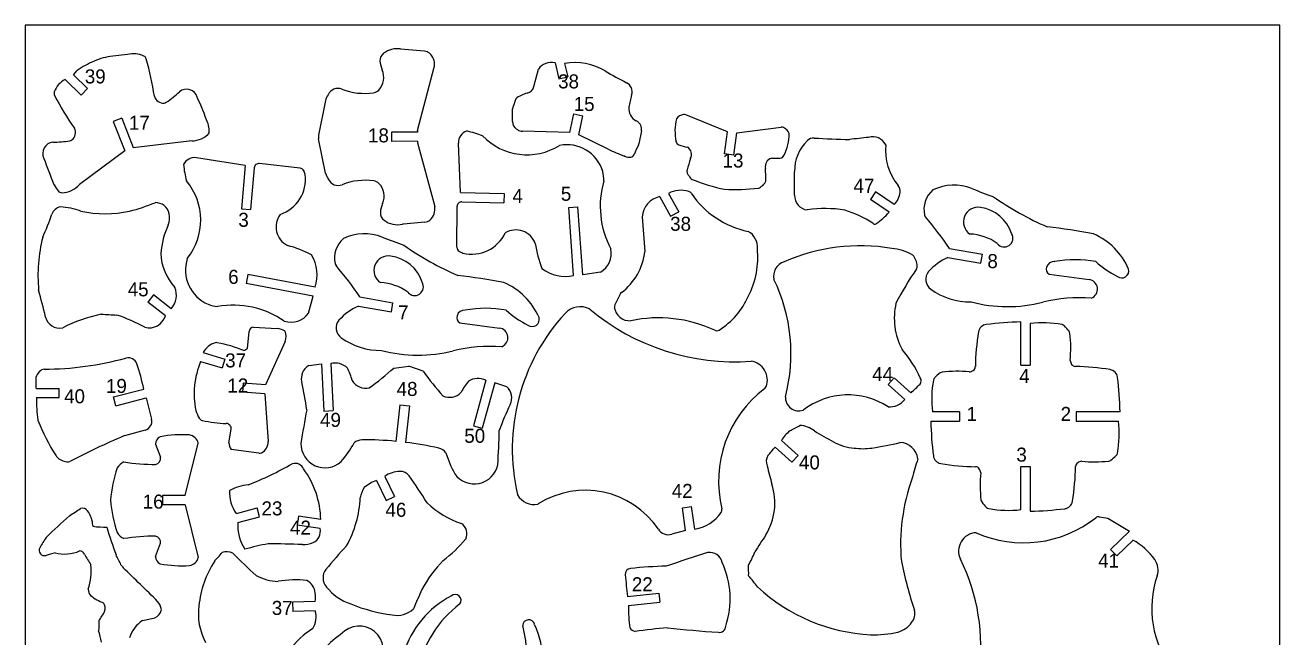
# Model space of a CAD drawing. Extents: x 35 to 689, y -57 to 689.
# Drawn here: x 35 to 689, y 370 to 689 of the extents above; entities that cross this region are included whole.
import ezdxf

# ---------------------------------------------------------------- set-up
doc = ezdxf.new("R2010")
doc.units = 0
doc.header["$MEASUREMENT"] = 0
doc.layers.get('0').update_dxf_attribs({"linetype": 'CONTINUOUS'})
doc.layers.add('TEXT', color=1, linetype='CONTINUOUS')

msp = doc.modelspace()

# ---------------------------------------------------------------- linework, layer by layer
at = {"color": 7}
for p, q in [((88.59, 673.62), (80.85, 672.7)), ((243.15, 675.34), (230.68, 676.43)), ((239.6, 634.01), (248.28, 666.99)), ((311.2, 669.3), (313.12, 660.87)), ((316.2, 668.95), (317.79, 661.94)), ((56.04, 660.65), (64.36, 652.41)), ((60.45, 663.04), (62.3, 665.31)), ((60.45, 663.04), (67.73, 655.82)), ((300.21, 656.86), (302.52, 665.94)), ((313.12, 660.87), (317.79, 661.94)), ((64.36, 652.41), (67.73, 655.82)), ((191.64, 649.58), (188.06, 631.58)), ((85.53, 640.47), (81.08, 638.69)), ((85.53, 640.47), (91.59, 625.26)), ((289.02, 638.73), (289.08, 645.26)), ((318.86, 632.94), (320.93, 642.69)), ((320.93, 642.69), (325.62, 641.69)), ((323.51, 631.78), (325.62, 641.69)), ((400.98, 633.41), (379.31, 642.2)), ((81.08, 638.69), (87.14, 623.49)), ((239.6, 634.01), (239.6, 633.21)), ((291.75, 634.37), (291.13, 634.78)), ((356.19, 633.82), (354.83, 627.13)), ((405.79, 632.78), (428.99, 635.69)), ((91.59, 625.26), (120.7, 628.72)), ((191.75, 611.76), (188.07, 629.73)), ((239.6, 633.21), (226.03, 633.17)), ((226.03, 633.17), (226.05, 628.37)), ((239.62, 628.41), (226.05, 628.37)), ((239.62, 628.41), (239.62, 627.61)), ((239.62, 627.61), (248.57, 594.42)), ((262.03, 601.73), (260.89, 627.38)), ((318.86, 632.94), (294.19, 633.61)), ((338.79, 624.35), (323.51, 631.78)), ((399.47, 621.81), (400.98, 633.41)), ((404.26, 621.18), (405.79, 632.78)), ((87.14, 623.49), (63.64, 605.98)), ((404.26, 621.18), (399.47, 621.81)), ((149.89, 615.79), (124.53, 619.82)), ((149.89, 615.79), (147.88, 593.26)), ((154.6, 614.65), (152.66, 592.84)), ((178.45, 614.47), (157.19, 616.77)), ((262.03, 601.73), (284.64, 601.18)), ((284.64, 601.18), (284.52, 596.38)), ((370.25, 601.29), (375.61, 591.67)), ((478.07, 602.01), (475.4, 598.03)), ((487.79, 595.5), (478.07, 602.01)), ((262.63, 596.91), (284.52, 596.38)), ((365.72, 599.56), (371.41, 589.34)), ((485.12, 591.51), (475.4, 598.03)), ((147.88, 593.26), (152.66, 592.84)), ((260.11, 573.2), (260.23, 594.59)), ((318.32, 593.95), (323.1, 594.3)), ((320.89, 558.47), (318.32, 593.95)), ((325.68, 558.82), (323.1, 594.3)), ((371.41, 589.34), (375.61, 591.67)), ((243.42, 586.3), (232.28, 585.26)), ((516.58, 572.63), (533.79, 569.65)), ((532.97, 564.93), (533.79, 569.65)), ((515.76, 567.91), (532.97, 564.93)), ((151.26, 558.98), (150.37, 554.27)), ((186.22, 552.42), (151.26, 558.98)), ((334.79, 560.29), (325.68, 558.82)), ((568.57, 559.18), (589.26, 556.45)), ((185.33, 547.7), (150.37, 554.27)), ((102.07, 548.47), (99.11, 544.7)), ((108.3, 537.46), (99.11, 544.7)), ((111.27, 541.23), (102.07, 548.47)), ((182.84, 538.81), (185.33, 547.7)), ((208.78, 542.59), (225.99, 539.61)), ((209.6, 547.32), (226.81, 544.34)), ((225.99, 539.61), (226.81, 544.34)), ((154.26, 531.6), (166.55, 530.82)), ((261.59, 533.87), (282.28, 531.14)), ((553.76, 511.83), (553.76, 534.3)), ((558.56, 533.48), (558.56, 511.83)), ((151.09, 520.5), (151.87, 529.26)), ((170.62, 524.18), (160.41, 501.61)), ((128.03, 518.33), (139.22, 514.93)), ((126.63, 513.74), (137.83, 510.34)), ((139.22, 514.93), (137.83, 510.34)), ((182.97, 511.71), (189.58, 512.44)), ((189.58, 512.44), (190.85, 487.9)), ((194.37, 512.69), (195.64, 488.15)), ((227.21, 510.32), (235.08, 511.22)), ((242.57, 508.66), (235.08, 511.22)), ((553.76, 511.83), (558.56, 511.83)), ((41.09, 499.74), (41.09, 505.66)), ((275.15, 503.95), (268.66, 480.25)), ((484.63, 501.66), (487.82, 505.25)), ((496.56, 497.47), (487.82, 505.25)), ((41.09, 499.74), (52.96, 499.74)), ((52.96, 494.95), (52.96, 499.74)), ((81.28, 495.23), (96.99, 499.36)), ((148.74, 502.52), (148.37, 497.74)), ((160.04, 496.83), (148.37, 497.74)), ((160.41, 501.61), (148.74, 502.52)), ((160.04, 496.83), (161.79, 472.09)), ((279.78, 502.69), (273.29, 478.99)), ((286.08, 500.56), (279.78, 502.69)), ((493.37, 493.89), (484.63, 501.66)), ((41.26, 494.95), (52.96, 494.95)), ((82.51, 490.59), (81.28, 495.23)), ((82.51, 490.59), (98.35, 494.76)), ((98.35, 494.76), (101.12, 483.69)), ((230.41, 491.17), (228.27, 472.09)), ((230.41, 491.17), (235.35, 490.63)), ((235.35, 490.63), (233.36, 471.54)), ((190.85, 487.9), (195.64, 488.15)), ((521.81, 487.43), (507.71, 487.43)), ((521.81, 487.43), (521.81, 482.63)), ((605.43, 487.43), (582.51, 487.43)), ((582.51, 487.43), (582.51, 482.63)), ((97.81, 478.04), (87, 475.08)), ((141.4, 471.43), (142.57, 478.4)), ((268.66, 480.25), (273.29, 478.99)), ((506.89, 482.63), (521.81, 482.63)), ((582.51, 482.63), (604.62, 482.63)), ((103.12, 470.74), (105.77, 463.83)), ((118.57, 443.85), (125.37, 471.2)), ((437.84, 464.74), (429.13, 472.57)), ((157.04, 466.03), (142.5, 467.93)), ((434.47, 461.32), (425.76, 469.16)), ((434.47, 461.32), (437.84, 464.74)), ((553.76, 436.57), (553.76, 459.04)), ((553.76, 459.04), (558.56, 459.04)), ((558.56, 459.04), (558.56, 435.76)), ((218.23, 451.79), (223.32, 441.25)), ((222.55, 453.87), (227.64, 443.34)), ((106.87, 443.85), (106.87, 439.05)), ((118.57, 443.85), (106.87, 443.85)), ((118.57, 439.05), (106.87, 439.05)), ((118.57, 439.05), (125.37, 411.71)), ((223.32, 441.25), (227.64, 443.34)), ((377.54, 437.52), (382.29, 438.18)), ((383.94, 426.43), (382.29, 438.18)), ((145.24, 434.51), (156.05, 437.44)), ((145.98, 429.86), (157.29, 432.85)), ((157.29, 432.85), (156.05, 437.44)), ((177.66, 433.21), (176.97, 428.48)), ((189.23, 431.44), (177.66, 433.21)), ((379.21, 425.62), (377.54, 437.52)), ((599.13, 432.18), (610.26, 425.42)), ((188.85, 426.75), (176.97, 428.48)), ((379.21, 425.62), (371.94, 423.71)), ((610.26, 425.42), (600.48, 415.89)), ((103.12, 412.17), (105.77, 419.08)), ((612.21, 420.63), (603.83, 412.46)), ((600.48, 415.89), (603.83, 412.46)), ((348.94, 391.35), (365.23, 393.08)), ((365.23, 393.08), (365.73, 388.31)), ((186.24, 388.64), (174.54, 388.31)), ((174.54, 388.31), (174.68, 383.52)), ((349.44, 386.58), (365.73, 388.31)), ((186.38, 383.85), (174.68, 383.52))]:
    msp.add_line(p, q, dxfattribs=at)
at = {"linetype": 'Continuous'}
msp.add_lwpolyline([(35.24, -56.98), (688.66, -56.98), (688.66, 688.93), (35.24, 688.93)], close=True, dxfattribs=at)
at = {"color": 7}
for centre, radius, start, end in [((91.68, 661.52), 12.49, 64.20987, 104.30302), ((224.72, 670.5), 4.68, 126.6347, 182.84464), ((229.1, 664.62), 12.01, 82.24985, 126.6347), ((242.74, 670.68), 4.68, 49.75996, 85.01809), ((240.88, 668.47), 7.57, 354.19735, 49.75996), ((88.73, 626.66), 46.82, 112.12215, 124.37), ((83.59, 643.62), 29.21, 95.38286, 115.07414), ((96.09, 670.66), 2.34, 16.08868, 64.20987), ((-43.2, 630.49), 147.31, 8.33179, 16.08868), ((232.78, 670.9), 12.75, 182.84464, 204.91144), ((243.75, 668.18), 4.68, 345.25954, 354.19735), ((309.28, 661.38), 8.15, 76.32498, 145.95117), ((321.38, 637.89), 31.49, 59.51741, 99.45725), ((62.13, 649.74), 12.49, 119.17155, 159.26471), ((212.5, 661.7), 9.52, 316.12425, 23.71706), ((453.83, 862.9), 229.61, 239.51741, 242.67842), ((52.64, 653.34), 2.34, 159.26471, 207.38589), ((78.4, 694), 54.52, 303.83484, 313.13158), ((119.32, 649.63), 5.86, 17.57105, 128.50195), ((198.19, 650.29), 5.68, 68.49176, 155.50009), ((211.93, 685.17), 31.82, 248.49176, 278.59685), ((215.99, 658.34), 4.68, 278.59685, 316.12425), ((299.99, 639.2), 14.62, 102.91434, 129.41695), ((295.68, 658.01), 4.68, 282.91434, 345.74499), ((345.97, 654.13), 5.37, 342.42429, 62.67842), ((181.36, 720.02), 147.31, 207.38589, 215.14278), ((107.16, 653.07), 4.77, 195.06156, 276.91915), ((107.45, 650.66), 2.34, 276.91915, 303.83484), ((-233.95, 496.81), 390.74, 21.17044, 23.30559), ((199.58, 647.84), 8.13, 143.79936, 167.68767), ((344.8, 630.8), 57.56, 160.00094, 165.45649), ((386.45, 641.31), 37.08, 162.42429, 172.48899), ((356.51, 645.26), 6.88, 172.48899, 243.86852), ((378.97, 636.71), 5.71, 99.26321, 142.55817), ((378.43, 640.03), 2.34, 67.92388, 99.26321), ((56.71, 632.96), 4.77, 306.55542, 28.41301), ((128.24, 637.08), 2.34, 13.18231, 21.17044), ((128.82, 633.65), 2.34, 313.33174, 6.10096), ((100.81, 630.65), 30.51, 6.10096, 13.18231), ((293.7, 638.69), 4.68, 179.49029, 236.73342), ((294.32, 638.28), 4.68, 236.73342, 268.44672), ((351.03, 634.1), 5.55, 48.54144, 63.86852), ((351.61, 634.75), 4.68, 348.48227, 48.54144), ((401.6, 633.66), 27.94, 166.50393, 191.0497), ((429.28, 633.37), 2.34, 65.81012, 97.14945), ((427.9, 630.3), 5.71, 22.51516, 65.81012), ((50.25, 622.09), 5.86, 94.97262, 205.90352), ((49.42, 682.45), 54.52, 270.34299, 279.63973), ((58.16, 631.01), 2.34, 279.63973, 306.55542), ((122.11, 640.76), 12.11, 263.27965, 313.33174), ((192.65, 630.67), 4.68, 168.76003, 191.58244), ((267.36, 627.67), 6.48, 109.96213, 182.55242), ((250.17, 569.11), 66.37, 69.42807, 76.95654), ((296.58, 653.29), 31.92, 223.67525, 302.09565), ((376.48, 628.75), 2.34, 191.0497, 250.02405), ((405.25, 633.18), 27.94, 334.02363, 358.5694), ((457.46, 613.12), 21.55, 133.25643, 181.3279), ((445.9, 625.41), 4.68, 87.35303, 133.25643), ((534.74, 2547.2), 1919.17, 267.35303, 267.90372), ((557.35, -139.92), 774.82, 96.14114, 96.87959), ((476.59, 623.09), 7.67, 27.55031, 106.11327), ((317.43, 607.26), 19.37, 16.47149, 101.57596), ((375.99, 699.91), 84.23, 243.78566, 250.08892), ((350.2, 622.5), 2.34, 279.72034, 336.31474), ((499.71, 556.92), 160.92, 154.34796, 156.31474), ((352.54, 627.59), 2.34, 334.34796, 348.48227), ((384.81, 651.66), 26.71, 250.02405, 259.91806), ((377.86, 621.59), 4.39, 329.56463, 58.95958), ((428.26, 621.97), 2.34, 275.04928, 334.02363), ((513.06, 624.03), 29.78, 174.98319, 218.95269), ((411.76, 754.25), 390.74, 200.16898, 202.30413), ((123.51, 613.42), 6.48, 80.96166, 153.55195), ((183.64, 623.89), 66.37, 186.55754, 194.08601), ((156.94, 614.44), 2.34, 83.826, 174.91143), ((178.2, 612.14), 2.34, 24.31102, 83.826), ((346.51, 618.52), 2.34, 64.21341, 70.08892), ((349.74, 625.19), 5.07, 244.21341, 279.72034), ((1184.08, 385.83), 835.72, 163.77295, 164.19286), ((425.08, 615.41), 4.39, 106.11375, 195.5087), ((-414.66, 595.27), 835.72, 0.88047, 1.30038), ((426.11, 646.25), 26.71, 265.15527, 275.04928), ((94.76, 587.28), 31.92, 321.41843, 39.83884), ((161.89, 608.62), 19.35, 288.75048, 7.27947), ((166.36, 606.8), 15.33, 16.19284, 24.31102), ((199.68, 613.54), 8.13, 192.6548, 216.54311), ((198.3, 611.08), 5.68, 204.84238, 291.85071), ((212.26, 576.28), 31.82, 81.74562, 111.85071), ((216.15, 603.14), 4.68, 44.21822, 81.74562), ((381.75, 594.43), 47.02, 163.57136, 207.99977), ((313.18, 607.28), 23.48, 1.08404, 13.48099), ((382.21, 612.84), 2.34, 164.19286, 204.25354), ((390.75, 616.69), 11.7, 204.25354, 219.45279), ((383.52, 610.74), 2.34, 219.45279, 248.00314), ((420.67, 702.69), 101.52, 248.00314, 257.96057), ((418.62, 608.07), 2.34, 320.81979, 0.88047), ((170.31, 606.46), 265.67, 358.6721, 1.3279), ((52.42, 606.85), 2.34, 202.30413, 210.29226), ((76.74, 621.06), 30.51, 210.29226, 217.37361), ((54.36, 603.96), 2.34, 217.37361, 270.14284), ((54.33, 613.73), 12.11, 270.14284, 320.19492), ((212.68, 599.76), 9.52, 336.62542, 44.21822), ((376.72, 588.98), 13.9, 72.75175, 117.71325), ((380.15, 600.03), 2.34, 34.13698, 72.75175), ((421.46, 628.03), 47.57, 214.13698, 258.3264), ((404.61, 704.8), 101.52, 267.11276, 277.07019), ((416.81, 606.38), 2.34, 277.07019, 305.62054), ((411.36, 613.99), 11.7, 305.62054, 320.81979), ((480.63, 602.96), 10.35, 313.805, 353.96686), ((486.26, 602.37), 4.68, 353.96686, 38.95269), ((516.57, 592.95), 13.26, 130.39991, 192.92965), ((518.98, 580.41), 25.17, 68.49328, 115.9055), ((627.23, 848.25), 263.72, 247.94541, 250.56566), ((66.06, 685.06), 95.97, 284.24812, 292.57145), ((103.19, 589.19), 7.26, 11.53893, 92.36505), ((233.02, 590.68), 12.75, 155.43103, 177.49783), ((262.57, 594.57), 2.34, 88.60266, 179.68809), ((368.06, 588.38), 11.43, 101.79363, 176.41252), ((443.43, 600.13), 7.52, 178.6721, 263.48183), ((633.18, 733.58), 163.53, 235.04313, 246.31306), ((-99.97, 643.25), 158.27, 335.8297, 340.50954), ((54.76, 588.49), 5.86, 101.03769, 160.50954), ((51.49, 557.19), 37.11, 69.89587, 86.6873), ((76.96, 648.92), 58.29, 257.3994, 282.6006), ((100.78, 588.7), 9.72, 336.63159, 11.53893), ((176.7, 583.79), 10.78, 142.82813, 243.28827), ((224.96, 591.03), 4.68, 177.49783, 233.70777), ((241.1, 593.16), 7.57, 310.58251, 9.56401), ((746.3, 608.63), 390.14, 182.8714, 185.52521), ((451.91, 531.48), 61.9, 80.4942, 98.67664), ((444.87, 536.33), 58.79, 57.17379, 72.91767), ((455.53, 617.93), 39.67, 305.01675, 318.23326), ((505.93, 590.51), 2.34, 192.92965, 220.13382), ((349.79, 458.87), 201.89, 34.29783, 40.13382), ((531.47, 586.45), 7.62, 80.76651, 236.38021), ((529.92, 574.13), 20.03, 17.98029, 82.04188), ((154.78, 565.37), 49.11, 156.63159, 174.52788), ((229.3, 596.94), 12.01, 233.70777, 281.80472), ((232.71, 580.6), 4.68, 95.32439, 101.80472), ((242.98, 590.96), 4.68, 275.32439, 310.58251), ((290.8, 571.47), 10.78, 20.22581, 120.68595), ((477.65, 586.36), 1.11, 214.40245, 305.01675), ((530.51, 261.58), 324.36, 79.14635, 83.45592), ((123.59, 558.45), 81.65, 165.82474, 185.26113), ((209.59, 567.64), 13.26, 130.39991, 192.92965), ((212, 555.1), 25.17, 68.49328, 115.9055), ((320.25, 822.94), 263.72, 247.94541, 250.56566), ((267.8, 588.99), 19.35, 256.23461, 334.7636), ((361.24, 584.3), 61.01, 188.57912, 201.27243), ((407.05, 573.2), 9.54, 355.71348, 59.8728), ((526.22, 554.1), 26.02, 54.11106, 87.72653), ((545.1, 577.94), 4.55, 217.2196, 31.53815), ((577.79, 548.04), 34.94, 23.3524, 66.73157), ((134.3, 571.32), 28.44, 182.56378, 221.977), ((156, 515.24), 61.01, 62.24166, 74.93496), ((167.1, 558.87), 20.18, 341.3505, 30.89733), ((224.49, 561.14), 7.62, 80.76651, 236.38021), ((222.94, 548.82), 20.03, 17.98029, 82.04188), ((326.2, 708.27), 163.53, 235.04313, 246.31306), ((262.45, 573.19), 2.34, 179.68809, 239.20307), ((269.11, 584.35), 15.33, 239.20307, 247.32124), ((329.3, 570.03), 11.18, 299.40106, 12.0244), ((326.85, 574.56), 31.32, 307.10554, 353.59416), ((373.57, 567.82), 43.24, 332.51173, 6.19198), ((470.03, 475.91), 98.07, 80.31753, 113.78851), ((485.04, 548.8), 23.83, 58.51524, 86.4465), ((489.77, 562.65), 10.08, 4.35707, 39.97282), ((138.13, 561.37), 19.37, 161.93813, 247.04259), ((198.96, 565.2), 2.34, 192.92965, 220.13382), ((42.81, 433.55), 201.89, 34.29783, 40.13382), ((316.64, 578.2), 20.18, 232.61675, 282.16359), ((432.84, 558.13), 7.88, 107.49774, 192.23998), ((497.48, 563.23), 2.34, 325.73272, 4.35707), ((497.48, 563.23), 2.34, 325.73272, 4.35707), ((528.04, 540.46), 30.07, 114.10505, 138.1314), ((569.95, 561.79), 2.96, 158.58041, 241.89737), ((571.03, 561.81), 3.97, 85.13494, 164.39759), ((567.15, 562.89), 0.0468, 338.58041, 344.39759), ((571.37, 565.82), 0.0468, 265.13494, 280.39817), ((582.06, 507.53), 59.22, 79.59575, 100.39817), ((625.98, 601.94), 49.12, 227.43413, 243.45974), ((223.54, 236.27), 324.36, 79.14635, 83.45592), ((345.94, 517.83), 88.11, 345.24902, 26.00301), ((649.67, 459.54), 181.82, 145.73272, 152.26714), ((510.55, 556.52), 6.33, 140.70232, 233.86881), ((568.58, 559.22), 0.0468, 241.89737, 262.48706), ((588.6, 551.45), 5.05, 291.21839, 82.48706), ((606.29, 560.94), 3.7, 232.42458, 14.87795), ((-359.81, 441.29), 416.78, 13.25839, 15.25617), ((103.72, 548.22), 10.29, 317.19619, 23.36544), ((219.24, 528.79), 26.02, 54.11106, 87.72653), ((238.12, 552.62), 4.55, 217.2196, 31.53815), ((270.81, 522.72), 34.94, 23.3524, 66.73157), ((347.16, 547.72), 2.34, 127.10554, 152.44436), ((347.16, 547.72), 2.34, 127.10554, 152.44436), ((527.33, 579.95), 35.15, 234.30326, 270.79526), ((138.59, 565.6), 23.48, 250.0331, 262.43005), ((143.61, 496.01), 47.02, 55.51431, 99.94273), ((221.06, 515.15), 30.07, 114.10505, 138.1314), ((344.4, 542.23), 2.34, 154.10174, 187.83196), ((535.44, 449.47), 214.71, 152.44436, 154.10174), ((375.88, 563.53), 39.31, 301.8071, 336.506), ((523.42, 536.34), 35.55, 167.31145, 207.51335), ((546.85, 616.62), 74.3, 255.15057, 284.2535), ((584.82, 462.41), 84.51, 86.19808, 103.46099), ((53.24, 538.62), 7.58, 193.25839, 281.96248), ((91.79, 459.28), 80.88, 102.12079, 117.21004), ((159.09, 2103.84), 1567.75, 266.91839, 267.21883), ((53.44, 450.54), 92.26, 61.37012, 71.30319), ((99.82, 540.15), 8.9, 255.90444, 342.36649), ((173.78, 545.37), 11.18, 251.48969, 324.11302), ((262.97, 536.48), 2.96, 158.58041, 241.89737), ((264.05, 536.5), 3.97, 85.13494, 164.39759), ((260.17, 537.58), 0.0468, 338.58041, 344.39759), ((264.39, 540.51), 0.0468, 265.13494, 280.39817), ((275.08, 482.21), 59.22, 79.59575, 100.39817), ((319, 576.63), 49.12, 227.43413, 243.45974), ((393.31, 468.19), 104.37, 137.45767, 193.16676), ((299.31, 535.62), 3.7, 232.42458, 14.87795), ((324.31, 531.51), 10.72, 63.14458, 137.45767), ((328.94, 540.65), 0.468, 49.98911, 63.14458), ((404.58, 630.76), 117.17, 229.98911, 274.2602), ((350.1, 543.02), 8.1, 187.83196, 273.60443), ((365.1, 467.04), 69.42, 65.0607, 102.05261), ((154.42, 529.04), 2.56, 93.49267, 174.97329), ((166.16, 522.65), 8.18, 56.9212, 87.27206), ((164.34, 526.84), 6.82, 337.03246, 22.96754), ((203.57, 531.21), 6.33, 140.70232, 233.86881), ((261.6, 533.91), 0.0468, 241.89737, 262.48706), ((281.62, 526.14), 5.05, 291.21839, 82.48706), ((395.36, 532.11), 2.34, 245.0607, 301.8071), ((536.3, 528.37), 4.65, 97.21257, 170.43349), ((557.16, 363.57), 170.76, 91.13873, 97.21257), ((565.06, 476.88), 56.97, 79.75105, 96.54798), ((574.78, 530.64), 2.34, 45.09324, 79.75105), ((558.33, 514.14), 25.64, 36.78502, 45.09324), ((576.99, 528.09), 2.34, 6.64576, 36.78502), ((136.78, 514.08), 9.73, 104.88921, 154.08851), ((134.88, 521.22), 2.34, 79.41709, 104.88921), ((122.53, 455.13), 69.57, 67.44129, 79.41709), ((220.35, 554.64), 35.15, 234.30326, 270.79526), ((650.1, 509.19), 120.05, 170.43349, 179.12054), ((515.39, 520.92), 64.36, 354.10673, 6.64576), ((146.04, 526.35), 7.66, 294.53624, 311.20537), ((239.88, 591.3), 74.3, 255.15057, 284.2535), ((277.84, 437.1), 84.51, 86.19808, 103.46099), ((448.73, 481.66), 57.68, 24.05977, 41.5614), ((45.16, 507.39), 2.34, 90.14162, 123.6704), ((44.75, 672.9), 163.17, 270.14162, 285.28594), ((89, 510.99), 4.68, 19.44013, 105.28594), ((7.12, 482.08), 91.52, 10.88332, 19.44013), ((167.66, 496.77), 44.4, 157.52838, 191.09651), ((187.03, 504.86), 7.97, 120.66367, 193.64713), ((196.52, 503.37), 9.56, 46.51322, 102.98117), ((180.1, 497.88), 26.14, 13.09942, 28.38132), ((131.3, 615.01), 141.98, 305.87036, 312.49542), ((411.79, 504.06), 9.96, 340.24238, 81.37068), ((527.72, 511.07), 2.34, 301.64253, 359.12054), ((585.45, 515.47), 6.16, 190.89318, 211.64253), ((582.2, 513.47), 2.34, 211.64253, 269.12054), ((580.33, 391.09), 120.05, 80.43349, 89.12054), ((43.43, 505.66), 2.34, 146.22446, 180), ((48.63, 502.18), 8.6, 123.6704, 146.22446), ((212.73, 508.14), 8.37, 211.16114, 282.17713), ((358.64, 590.42), 141.98, 215.15954, 221.7846), ((285.93, 486.44), 26.14, 139.27365, 154.55554), ((271.06, 495.31), 9.56, 64.6738, 121.14174), ((499.49, 503.67), 2.44, 316.7585, 38.10781), ((564.31, 493.92), 56.97, 169.75105, 186.54798), ((510.55, 503.64), 2.34, 135.09324, 169.75105), ((527.05, 487.2), 25.64, 126.78502, 135.09324), ((513.1, 505.86), 2.34, 96.64576, 126.78502), ((520.27, 444.26), 64.36, 84.10673, 96.64576), ((525.72, 514.32), 6.16, 280.89318, 301.64253), ((599.5, 504.89), 4.65, 7.21257, 80.43349), ((434.71, 484.03), 170.76, 1.13873, 7.21257), ((54.2, 472.6), 128.72, 7.12544, 13.64713), ((256.25, 503.43), 8.37, 245.47784, 316.49382), ((280.65, 494.73), 7.97, 334.00783, 46.99129), ((456.82, 451.37), 60.48, 127.06978, 193.74502), ((418.96, 501.49), 2.34, 307.06978, 340.24238), ((453.88, 546.56), 65.05, 311.00709, 316.7585), ((97.49, 492.35), 56.3, 177.35579, 189.3344), ((403.51, 434.83), 128.72, 154.00783, 160.52953), ((438.21, 495.04), 7.06, 177.07657, 288.40853), ((463.75, 458.22), 38.09, 56.62828, 127.74893), ((484.99, 501.04), 11.02, 268.50064, 319.50366), ((96.58, 482.55), 4.68, 285.32874, 14.056), ((146.77, 496.21), 24.04, 199.38742, 210.08173), ((127.99, 485.33), 2.34, 210.08173, 256.44698), ((515.24, 422.1), 339.87, 168.72191, 171.71992), ((142.93, 522.24), 108.26, 201.1262, 212.22937), ((140.88, 538.77), 57.32, 256.44698, 269.02287), ((139.86, 479.13), 2.34, 55.86983, 89.02287), ((138.43, 477.01), 4.89, 44.03126, 55.86983), ((140.26, 478.79), 2.34, 350.47864, 44.03126), ((-57.66, 484.06), 339.87, 355.93504, 358.93305), ((443.8, 464.31), 16.83, 128.10685, 150.62112), ((-9.59, 1315.65), 947.97, 297.86007, 298.2264), ((438.26, 467.83), 12.59, 50.60856, 87.72939), ((539.28, 628.96), 177.7, 238.43154, 242.13934), ((677.62, 486.02), 170.76, 181.13873, 187.21257), ((548.02, 476.13), 56.97, 349.75105, 6.54798), ((255.51, 80.05), 429.49, 113.14401, 117.30854), ((87.62, 472.82), 2.34, 105.32874, 113.14401), ((107.32, 470.73), 4.2, 115.0856, 179.89598), ((116.78, 415.48), 60.11, 86.09545, 100.77894), ((120.09, 470.12), 5.39, 11.50979, 81.58901), ((148.12, 471.61), 6.72, 181.52642, 213.22963), ((155.82, 471.66), 5.99, 294.74182, 4.05547), ((191.37, 470.82), 12.47, 178.93651, 312.50958), ((157.75, 498.29), 55.79, 318.90942, 331.0527), ((210.81, 466.55), 6.36, 90.89789, 131.83243), ((212.93, 331.51), 141.42, 83.7731, 90.89789), ((218.29, 330.93), 141.42, 76.75708, 83.88186), ((468.78, 494.25), 25.67, 240.75392, 265.88636), ((437.11, 708.23), 242.75, 279.2694, 282.78603), ((490.44, 461.78), 9.73, 6.94298, 87.70839), ((53.33, 465.75), 2.34, 212.22937, 225.75025), ((58.44, 470.99), 9.66, 225.75025, 261.78107), ((157.35, 468.35), 2.34, 262.57936, 294.74182), ((249.23, 462.4), 6.36, 35.82254, 76.75708), ((307.85, 482.06), 55.79, 196.60226, 208.74554), ((426.93, 461.72), 5.77, 148.5568, 203.80558), ((353.3, 526.91), 92.66, 317.85228, 321.43966), ((471.57, 498.65), 30.35, 261.21313, 278.78687), ((512.82, 465.17), 4.65, 187.21257, 260.43349), ((585.28, 482.86), 25.64, 306.78502, 315.09324), ((601.78, 466.41), 2.34, 315.09324, 349.75105), ((57.39, 463.75), 2.34, 261.78107, 297.30854), ((146.26, 436.83), 66.64, 161.20268, 176.02185), ((90.41, 453.58), 8.64, 115.10787, 146.91844), ((102.96, 564.56), 104.42, 261.06572, 270.14969), ((102.39, 463.44), 3.4, 284.32066, 6.5839), ((83.44, 620.27), 183.84, 291.68383, 299.64896), ((175.76, 455.73), 4.96, 24.24261, 106.09399), ((142.37, 430.2), 46.88, 1.50996, 36.01796), ((269.13, 462.41), 12.47, 215.14538, 348.71845), ((1163.96, 646.95), 765.65, 194.17985, 194.92338), ((630.07, 420.38), 136.76, 161.86261, 166.20941), ((532, 578.96), 120.05, 260.43349, 269.12054), ((530.12, 456.59), 2.34, 31.64253, 89.12054), ((526.87, 454.58), 6.16, 10.89318, 31.64253), ((462.23, 460.86), 120.05, 350.43349, 359.12054), ((584.6, 458.99), 2.34, 121.64253, 179.12054), ((586.61, 455.74), 6.16, 100.89318, 121.64253), ((592.05, 525.8), 64.36, 264.10673, 276.64576), ((599.23, 464.2), 2.34, 276.64576, 306.78502), ((225.29, 432.4), 20.63, 109.9977, 130.60934), ((230.91, 441.94), 14.57, 91.67397, 125.01675), ((230.65, 450.91), 5.6, 35.81333, 91.67397), ((56.86, 325.51), 219.9, 31.40035, 35.81333), ((592.05, 418.43), 100.9, 159.97565, 185.06308), ((596.93, 449.14), 64.36, 174.10673, 186.64576), ((159.58, 445.22), 17.9, 175.70414, 216.74192), ((153.55, 424.51), 25.02, 95.00536, 118.19013), ((228.88, 438.21), 19.67, 149.94163, 166.50933), ((292.14, 444.52), 0.468, 193.16676, 208.55384), ((326.99, 400.89), 45.75, 33.78602, 122.41649), ((393.84, 440.09), 31.81, 328.38748, 17.72692), ((146.26, 446.08), 66.64, 183.97815, 198.79732), ((154.27, 445.04), 55.53, 330.53483, 357.68964), ((279.12, 477.2), 50.72, 227.03728, 250.78458), ((300.26, 448.94), 9.71, 208.55384, 282.22018), ((302.22, 439.91), 0.468, 282.22018, 302.41649), ((535.33, 441.96), 2.34, 186.64576, 216.78502), ((553.99, 455.91), 25.64, 216.78502, 225.09324), ((576.02, 441.69), 4.65, 277.21257, 350.43349), ((206.11, 263.01), 225.51, 130.93287, 135.12613), ((5.72, 517.74), 99.44, 301.9613, 305.922), ((64.91, 433.76), 3.55, 36.29081, 103.74316), ((55.77, 426.95), 14.95, 20.43505, 36.60931), ((53.59, 427.06), 16.98, 4.08771, 17.51374), ((380.86, 446.61), 20.41, 278.6617, 325.76649), ((395.8, 436.44), 2.34, 325.76649, 13.74502), ((555.16, 480.02), 60.73, 245.95081, 308.24571), ((537.55, 439.41), 2.34, 225.09324, 259.75105), ((547.27, 493.17), 56.97, 259.75105, 276.54798), ((555.17, 606.48), 170.76, 271.13873, 277.21257), ((594.2, 430.48), 2.34, 81.88202, 128.24571), ((634.84, 715.35), 285.41, 261.88202, 262.81334), ((70.76, 428.18), 0.251, 158.66906, 269.24146), ((78.28, 478.96), 51.59, 261.60903, 269.45271), ((344.46, 508.53), 278.75, 196.92614, 200.03585), ((169, 428.52), 23.06, 176.67277, 213.02583), ((182.61, 425.29), 6.41, 294.41151, 13.16172), ((258.81, 423.89), 6.52, 336.33837, 56.23587), ((370.32, 429.88), 6.38, 213.78602, 284.71558), ((85.48, 393.75), 48.37, 144.0977, 151.67379), ((90.41, 429.32), 8.64, 213.08156, 244.89213), ((102.96, 318.34), 104.42, 89.85031, 98.93428), ((102.39, 419.47), 3.4, 353.4161, 75.67934), ((193.49, 255.02), 166.8, 100.9575, 105.23233), ((159.29, -74.52), 493.29, 87.63886, 89.71084), ((180.13, 430.77), 12.42, 267.63886, 294.41151), ((198.26, 479.04), 88.1, 308.40939, 319.02973), ((1383.73, -199.81), 1146.9, 147.08458, 147.61293), ((530.99, 414.94), 9.64, 93.42373, 205.20119), ((595.97, 391.1), 33.72, 35.22938, 61.35632), ((45.35, 415.38), 2.78, 151.67379, 286.61174), ((91.62, 260.28), 159.07, 104.84209, 106.61174), ((55.79, 433.5), 20.06, 255.80958, 293.06084), ((63.32, 411.87), 3.19, 28.86901, 84.02833), ((140.35, 454.34), 84.77, 208.86901, 213.30064), ((-4720.77, -2003.51), 5376.97, 26.64527, 26.70667), ((107.32, 412.17), 4.2, 180.10402, 244.9144), ((120.09, 412.78), 5.39, 278.41099, 348.49021), ((-27.58, 559.79), 220.39, 317.13323, 318.66179), ((140.23, 406.51), 8.06, 66.57729, 106.82789), ((430.08, 699.22), 404.44, 224.86658, 227.25623), ((491.19, 153.86), 391.02, 137.56158, 139.95547), ((896.98, -1146.2), 1640.55, 107.97791, 108.76863), ((391.58, 407.43), 6.89, 13.71948, 97.95087), ((347.59, 442.55), 73.22, 331.4986, 337.4862), ((37.12, 404.86), 32.51, 342.51276, 5.1757), ((96.69, 415.03), 13.55, 211.84738, 220.00772), ((-1712.46, -1456.35), 2589.42, 45.44472, 45.99987), ((116.78, 467.42), 60.11, 259.22106, 273.90455), ((178.53, 381.08), 53.06, 147.14189, 174.11938), ((197.55, 401.08), 7.17, 142.61601, 220.62266), ((298.19, 365.06), 63.74, 135.15764, 152.02115), ((350.85, 402.85), 3.09, 96.26714, 184.80163), ((372.76, 203.35), 203.79, 91.01787, 96.26714), ((357.01, 390.13), 45.39, 341.62393, 24.64226), ((340.87, 403.76), 71.16, 358.62141, 3.10318), ((722.29, 457.8), 235.74, 191.81593, 198.18249), ((429.48, 365.11), 103.45, 352.08446, 26.23605), ((615.84, 405.13), 9.39, 341.05424, 35.22938), ((167.91, 426.14), 26.93, 242.74774, 268.11926), ((176.01, 347.12), 52.88, 83.53573, 99.77245), ((178.17, 392.38), 8.2, 5.95428, 62.51807), ((635.85, 426.79), 289.09, 184.80163, 187.04247), ((316.51, 319.62), 126.15, 37.45984, 40.79694), ((673.9, 385.2), 51.99, 161.05424, 218.12734), ((74.69, 395.72), 6.6, 185.4641, 215.48979), ((170.55, 391.24), 15.9, 350.59254, 7.20067), ((213.08, 412.74), 26.58, 217.8977, 252.09546), ((737.36, 169.22), 544.47, 155.50524, 156.66195), ((259.17, 389.29), 3.11, 323.24905, 128.83464), ((480.25, 464.53), 93.24, 226.9946, 267.07858), ((83.2, 408.47), 21.62, 230.07091, 250.95343), ((72.17, 385.31), 4.81, 338.86711, 34.45827), ((96.02, 382.44), 10.42, 11.09593, 37.65357), ((156.09, 382.23), 30.64, 171.97066, 208.90569), ((237.22, 465.77), 84.73, 247.58398, 262.63285), ((281.16, 346.42), 51.23, 117.86358, 162.70539), ((296.66, 340.99), 58.15, 127.00439, 168.27867), ((427.22, 385.76), 77.78, 179.40023, 187.97142), ((44.8, 399.86), 35.78, 323.92708, 332.92926), ((68.15, 517.16), 141.26, 281.54726, 284.21469), ((100.86, 385.31), 5.45, 291.29455, 350.86463), ((175.35, 380.76), 11.45, 327.83325, 15.62895), ((228.84, 394), 12.51, 258.5216, 313.42002), ((297.5, 376.12), 3.11, 13.22868, 178.81427), ((491.71, 382.34), 6.87, 318.90078, 16.01164), ((549.64, 360.52), 476.27, 177.80134, 178.44246), ((-17.71, 347.88), 94.78, 11.96242, 15.66335), ((105.18, 365.04), 16.28, 122.5378, 163.14158), ((208.45, 337.53), 43.9, 122.21764, 144.07738), ((238.23, 361.07), 58.15, 333.78465, 15.05893), ((253.8, 355.83), 51.23, 339.35793, 24.19974), ((353.56, 377.07), 3.97, 211.81507, 260.8756), ((409.27, -49.69), 426.58, 95.3084, 97.58973), ((430.51, 906.09), 534.49, 263.47927, 266.32417), ((396.78, 375.97), 3.32, 260.65939, 357.44602), ((477.59, 422.53), 51.16, 267.64895, 283.7583), ((486.74, 384.74), 12.28, 284.20825, 325.70962)]:
    msp.add_arc(centre, radius, start, end, dxfattribs=at)
at = {"color": 7, "linetype": 'Continuous'}
for centre, radius, start, end in [((283.46, 266.48), 134.54, 127.3947, 170.53629), ((209.29, 363.51), 12.41, 311.57689, 127.3947)]:
    msp.add_arc(centre, radius, start, end, dxfattribs=at)

# ---------------------------------------------------------------- texts
at = {"layer": 'TEXT', "linetype": 'Continuous'}
for s, height, p in [('39', 7.307, (66.34, 658.54)), ('38', 7.307, (312.81, 655.96)), ('15', 7.307, (320.94, 644.19)), ('17', 7.307, (89.3, 634.43)), ('18', 7.307, (213.8, 627.85)), ('13', 7.307, (398.45, 614.74)), ('47', 7.307, (466.6, 601.55)), ('4', 7.31, (289, 596.27)), ('5', 7.31, (314.23, 597.4)), ('3', 7.31, (146.28, 583.86)), ('38', 7.307, (371.15, 581.78)), ('8', 7.31, (536.33, 562.36)), ('6', 7.31, (141.01, 554.15)), ('45', 7.307, (88.69, 547.66)), ('7', 7.31, (229.46, 535.62)), ('37', 7.307, (139.42, 510.64)), ('44', 7.307, (476.38, 503.51)), ('4', 7.31, (552.88, 502.48)), ('19', 7.307, (77.36, 497.33)), ('12', 7.307, (140.56, 497.57)), ('48', 7.307, (228.7, 495.76)), ('40', 7.307, (55.55, 491.94)), ('2', 7.31, (574.47, 482.75)), ('49', 7.307, (188.84, 479.66)), ('1', 7.31, (525.44, 482.75)), ('50', 7.307, (263.95, 471.37)), ('40', 7.307, (438.23, 457.52)), ('3', 7.31, (551.42, 461.56)), ('16', 7.307, (96.48, 437.1)), ('42', 7.307, (371.97, 442.65)), ('23', 7.307, (158.37, 433.58)), ('46', 7.307, (222.89, 432.83)), ('42', 7.307, (173.19, 423.53)), ('41', 7.307, (594.02, 406.34)), ('22', 7.307, (351.2, 394.05)), ('37', 7.307, (163.69, 381.74))]:
    msp.add_text(s, height=height, dxfattribs=at).set_placement(p)

doc.saveas('drawing.dxf')
